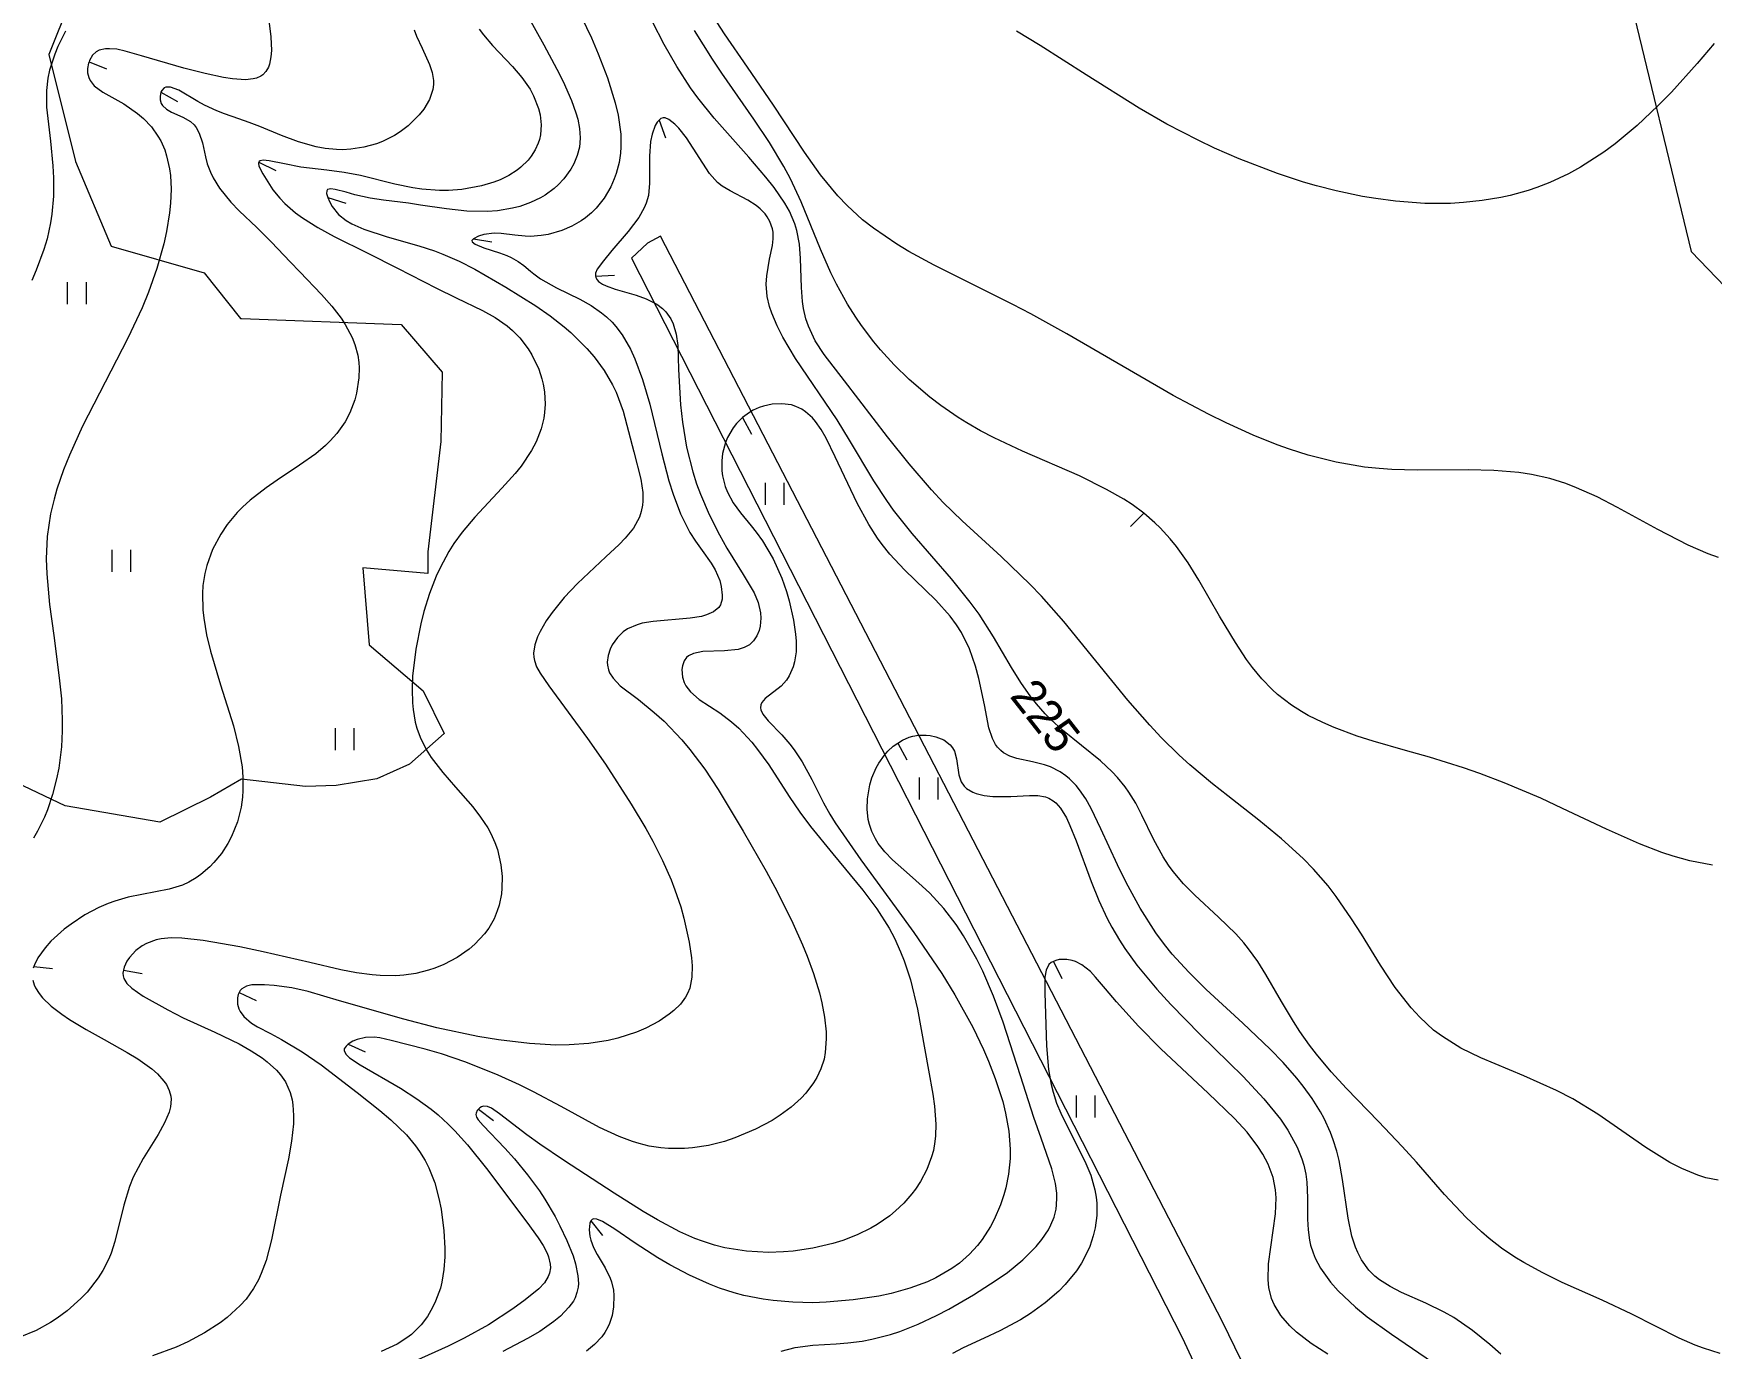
# Model space of a CAD drawing. Extents: x 1000 to 4000, y -5000 to -1000.
# Drawn here: x 1653 to 1831, y -4264.8 to -4125.3 of the extents above; entities that cross this region are included whole.
import ezdxf
from ezdxf.enums import TextEntityAlignment as Align

# ---------------------------------------------------------------- set-up
doc = ezdxf.new("R2010")
doc.units = 0
doc.header["$MEASUREMENT"] = 0
for name, color, linetype in [('СЛОЙ_24', 7, 'CONTINUOUS'), ('СЛОЙ_33', 7, 'CONTINUOUS'), ('СЛОЙ_40', 7, 'CONTINUOUS'), ('СЛОЙ_41', 7, 'CONTINUOUS'), ('СЛОЙ_50', 7, 'CONTINUOUS')]:
    doc.layers.add(name, color=color, linetype=linetype)
doc.styles.add('STYLE-CHAR_FAST_FONT', font='CHAR_FAST_FONT.shx')

msp = doc.modelspace()

# ---------------------------------------------------------------- linework, layer by layer
at = {"layer": 'СЛОЙ_24', "color": 253, "linetype": 'Continuous', "lineweight": 0}
msp.add_lwpolyline([(1809.18, -4031.17), (1811.86, -4060.12), (1814.54, -4089.08), (1822.07, -4120.21), (1828.9, -4148.46), (1850.34, -4170.76), (1865.23, -4212.72), (1869.41, -4230.13), (1868.57, -4254.56), (1867.7, -4280.1), (1868.62, -4294.36), (1871.38, -4312.86)], dxfattribs=at)
at = {"layer": 'СЛОЙ_33', "color": 253, "linetype": 'Continuous', "lineweight": 0}
for points in [[(1779.16, -4261.97), (1719.56, -4146.82), (1718.15, -4147.56), (1716.47, -4149.18), (1774.94, -4263.7), (1780.65, -4276.04)], [(1781.14, -4266.04), (1779.16, -4261.97)]]:
    msp.add_lwpolyline(points, dxfattribs=at)
at = {"layer": 'СЛОЙ_40', "color": 253, "linetype": 'Continuous', "lineweight": 0}
for points in [[(1667.63, -4098.05), (1661.28, -4111.05), (1654.66, -4127.58), (1657.49, -4138.92), (1661.28, -4147.89), (1671.14, -4150.74)], [(1671.14, -4150.74), (1674.99, -4155.55), (1675.1, -4155.55)], [(1675.1, -4155.55), (1692.02, -4156.19), (1696.38, -4161.27), (1696.25, -4168.63), (1694.85, -4180.3), (1694.85, -4182.6)], [(1687.96, -4182.02), (1688.65, -4190.18), (1694.35, -4195.07), (1696.59, -4199.57)], [(1694.85, -4182.6), (1687.96, -4182.02)], [(1696.59, -4199.57), (1692.9, -4202.84), (1689.46, -4204.38), (1685.13, -4205.1), (1681.87, -4205.19), (1675.1, -4204.44), (1671.79, -4206.34), (1666.42, -4208.99), (1656.39, -4207.27), (1648.25, -4203.41), (1644.8, -4208.94), (1642.35, -4215.27), (1642.58, -4220.9), (1640.62, -4226.8), (1639.76, -4231.84), (1637.74, -4239.76), (1635.58, -4247.54), (1633.65, -4273.24)]]:
    msp.add_lwpolyline(points, dxfattribs=at)
at = {"layer": 'СЛОЙ_41', "color": 253, "linetype": 'Continuous', "lineweight": 0}
for p, q in [((1656.64, -4154.06), (1656.64, -4151.72)), ((1658.6, -4151.72), (1658.6, -4154.06)), ((1730.68, -4175.33), (1730.68, -4172.99)), ((1732.63, -4172.99), (1732.63, -4175.33)), ((1661.38, -4182.43), (1661.38, -4180.09)), ((1663.33, -4180.09), (1663.33, -4182.43)), ((1685.06, -4201.34), (1685.06, -4199)), ((1687.01, -4199), (1687.01, -4201.34)), ((1747.01, -4206.58), (1747.01, -4204.24)), ((1748.96, -4204.24), (1748.96, -4206.58)), ((1763.69, -4240.32), (1763.69, -4237.98)), ((1765.64, -4237.98), (1765.64, -4240.32))]:
    msp.add_line(p, q, dxfattribs=at)
at = {"layer": 'СЛОЙ_50', "color": 253, "linetype": 'Continuous', "lineweight": 0}
for p, q in [((1666.55, -4131.57), (1668.29, -4132.55)), ((1699.69, -4147.11), (1701.66, -4147.45)), ((1728.24, -4166.06), (1729.19, -4167.82)), ((1770.82, -4176.23), (1769.41, -4177.64)), ((1686.39, -4232.54), (1688.22, -4233.35)), ((1712.15, -4251.25), (1713.4, -4252.81))]:
    msp.add_line(p, q, dxfattribs=at)
for points in [[(1677.59, -4120.76), (1678.22, -4125.68), (1678.27, -4127.14), (1678.22, -4127.8), (1678.07, -4128.58), (1677.94, -4128.92), (1677.69, -4129.37), (1677.35, -4129.72), (1677.14, -4129.87), (1676.67, -4130.07), (1676.32, -4130.16), (1675.51, -4130.24), (1674.14, -4130.16), (1673.17, -4130.01), (1671.25, -4129.6), (1668.96, -4129.03), (1664.47, -4127.72), (1662.75, -4127.21), (1661.88, -4127.02), (1661.07, -4126.95), (1660.68, -4126.96), (1659.99, -4127.12), (1659.68, -4127.28), (1659.3, -4127.63), (1658.97, -4128.19), (1658.92, -4128.33), (1658.87, -4128.48), (1658.76, -4129.07), (1658.76, -4129.51), (1658.88, -4130.02), (1659.03, -4130.33), (1659.47, -4130.88), (1660.38, -4131.58), (1662.6, -4132.81), (1664.07, -4133.81), (1664.71, -4134.36), (1665.54, -4135.25), (1666.23, -4136.22), (1666.52, -4136.74), (1666.94, -4137.68), (1667.15, -4138.33), (1667.46, -4139.7), (1667.55, -4140.41), (1667.62, -4141.86), (1667.56, -4143.35), (1667.47, -4144.35), (1667.15, -4146.34), (1666.86, -4147.66), (1666.12, -4150.26), (1665.22, -4152.78), (1664.54, -4154.43), (1663.03, -4157.65), (1658.23, -4166.98), (1656.83, -4170.06), (1656.21, -4171.6), (1655.5, -4173.68), (1655.2, -4174.72), (1654.83, -4176.3), (1654.48, -4178.7), (1654.38, -4181.07), (1654.43, -4182.66), (1654.72, -4185.9), (1655.17, -4189.2), (1655.76, -4193.66), (1655.98, -4195.91), (1656.08, -4198.16), (1656.08, -4199.29), (1655.99, -4200.99), (1655.71, -4203.27), (1655.48, -4204.4), (1655.05, -4206.06), (1654.5, -4207.67), (1654.18, -4208.45), (1653.44, -4209.95), (1653.02, -4210.67)], [(1710.67, -4122.57), (1712.22, -4125.81), (1712.93, -4127.48), (1713.91, -4130.04), (1714.73, -4132.68), (1715.04, -4134.01), (1715.32, -4136.02), (1715.34, -4137.36), (1715.3, -4138.03), (1715.15, -4139.02), (1714.85, -4140.19), (1714.64, -4140.76), (1714.27, -4141.6), (1713.57, -4142.79), (1712.71, -4143.87), (1712.22, -4144.35), (1711.57, -4144.9), (1711.11, -4145.22), (1710.12, -4145.79), (1709.08, -4146.25), (1707.62, -4146.66), (1706.88, -4146.78), (1705.76, -4146.86), (1705.2, -4146.84), (1704.09, -4146.73), (1702.63, -4146.56), (1701.9, -4146.53), (1700.79, -4146.67), (1700.22, -4146.84), (1699.69, -4147.11), (1699.54, -4147.31), (1699.57, -4147.44), (1699.88, -4147.7), (1700.81, -4148.07), (1702.45, -4148.6), (1703.24, -4148.89), (1703.69, -4149.09), (1704.44, -4149.52)], [(1759.97, -4185.03), (1758.74, -4183.74), (1755.68, -4180.82), (1751.54, -4177.02), (1749.54, -4175.07), (1748.29, -4173.74), (1745.91, -4170.97), (1743.62, -4168.1), (1740.6, -4164.16), (1739.06, -4162.18), (1736.9, -4159.38), (1735.97, -4157.92), (1735.24, -4156.39), (1734.97, -4155.6), (1734.72, -4154.52), (1734.61, -4153.78), (1734.5, -4152.27), (1734.41, -4149.2), (1734.29, -4147.69), (1734.02, -4146.22), (1733.81, -4145.51), (1733.23, -4144.17), (1732.73, -4143.32), (1731.59, -4141.69), (1730.72, -4140.58), (1728.91, -4138.46), (1725.23, -4134.32), (1723.5, -4132.17), (1722.72, -4131.09), (1721.27, -4128.85), (1719.93, -4126.52), (1717.46, -4121.68)], [(1705.28, -4123.18), (1707.16, -4126.56), (1708.56, -4129.12), (1709.21, -4130.43), (1710.11, -4132.45), (1710.57, -4133.75), (1710.76, -4134.41), (1710.96, -4135.41), (1711.02, -4136.42), (1711, -4136.92), (1710.94, -4137.38), (1710.7, -4138.29), (1710.34, -4139.16), (1710.04, -4139.72), (1709.3, -4140.76), (1708.7, -4141.4), (1708.26, -4141.79), (1707.32, -4142.47), (1706.81, -4142.77), (1705.74, -4143.28), (1704.62, -4143.68), (1703.84, -4143.88), (1702.25, -4144.15), (1701.16, -4144.23), (1698.98, -4144.18), (1696.83, -4143.95), (1694.09, -4143.53), (1692.8, -4143.34), (1690.17, -4143.03), (1688.74, -4142.8), (1687.11, -4142.44), (1686.19, -4142.18), (1685.03, -4141.87), (1684.56, -4141.81), (1684.23, -4141.89), (1684.14, -4142.01), (1684.12, -4142.32), (1684.26, -4142.74), (1684.41, -4143.17), (1684.7, -4143.69), (1685.39, -4144.55), (1686.21, -4145.19), (1686.8, -4145.53), (1688.07, -4146.08), (1690.55, -4146.89), (1693.91, -4147.85), (1695.56, -4148.4), (1696.44, -4148.74), (1698.17, -4149.5), (1699.86, -4150.35), (1703.15, -4152.24), (1706.31, -4154.22), (1707.84, -4155.29), (1709.31, -4156.44), (1710.02, -4157.06), (1711.72, -4158.75), (1712.5, -4159.65), (1713.56, -4161.09), (1714.46, -4162.61), (1714.84, -4163.39), (1715.58, -4165.41), (1716.71, -4169.7), (1717.45, -4172.59), (1717.67, -4174.01), (1717.68, -4174.93), (1717.64, -4175.38), (1717.51, -4176.04), (1717.3, -4176.64), (1717.12, -4177.03), (1716.67, -4177.79), (1715.81, -4178.87), (1715.16, -4179.55), (1713.76, -4180.86), (1710.73, -4183.67), (1709.33, -4185.14), (1708.04, -4186.76), (1707.43, -4187.64), (1706.77, -4188.75), (1706.5, -4189.32), (1706.2, -4190.19), (1706.07, -4191.05), (1706.09, -4191.48), (1706.16, -4191.83), (1706.4, -4192.52), (1706.77, -4193.2), (1707.7, -4194.51), (1711.8, -4200.11)], [(1831.79, -4180.92), (1830.71, -4180.53), (1828.56, -4179.6), (1825.35, -4177.96), (1821.07, -4175.6), (1818.9, -4174.49), (1816.71, -4173.51), (1815.59, -4173.08), (1813.9, -4172.55), (1811.94, -4172.11), (1810.62, -4171.91), (1807.94, -4171.68), (1805.23, -4171.61), (1799.81, -4171.64), (1797.12, -4171.57), (1795.8, -4171.48), (1794.25, -4171.32), (1791.22, -4170.8), (1788.24, -4170.05), (1786.28, -4169.43), (1784.98, -4168.97), (1782.42, -4167.94), (1779.56, -4166.65), (1777.67, -4165.72), (1773.92, -4163.72), (1762.66, -4157.21), (1758.85, -4155.09), (1756.92, -4154.08), (1748.56, -4149.92), (1745.89, -4148.46), (1744.6, -4147.68), (1742.15, -4146), (1740.99, -4145.09), (1739.35, -4143.6), (1738.36, -4142.56), (1736.52, -4140.33), (1734.82, -4137.94), (1731.54, -4132.95), (1728.77, -4128.92), (1726.33, -4125.37), (1725.15, -4123.58)], [(1656.43, -4125.11), (1655.62, -4126.72), (1655.27, -4127.55), (1654.73, -4129.22), (1654.55, -4130.08), (1654.39, -4131.37), (1654.4, -4133.15), (1654.84, -4136.77), (1655.09, -4139.36), (1655.15, -4140.66), (1655.14, -4142.59), (1654.98, -4144.49), (1654.84, -4145.43), (1654.46, -4147.13), (1654.13, -4148.25), (1653.32, -4150.44), (1652.85, -4151.53)], [(1700.32, -4124.89), (1700.76, -4125.48), (1701.73, -4126.62), (1703.84, -4128.84), (1704.84, -4130), (1705.71, -4131.26), (1706.07, -4131.94), (1706.59, -4133.28), (1706.76, -4133.98), (1706.88, -4135.03), (1706.81, -4136.08), (1706.7, -4136.58), (1706.58, -4136.96), (1706.25, -4137.68), (1705.83, -4138.36), (1705.49, -4138.78), (1704.74, -4139.53), (1704.33, -4139.85), (1703.45, -4140.41), (1702.52, -4140.86), (1701.87, -4141.1), (1700.54, -4141.49), (1698.46, -4141.87), (1697.05, -4141.98), (1696.11, -4141.99), (1694.21, -4141.85), (1693.26, -4141.71), (1691.36, -4141.32), (1687.7, -4140.41), (1686, -4140.07), (1684.15, -4139.84), (1681.39, -4139.51), (1679.66, -4139.17), (1678.03, -4138.83), (1677.38, -4138.78), (1677.07, -4138.85), (1676.97, -4138.92), (1676.94, -4139), (1676.9, -4139.08), (1676.94, -4139.41), (1677.34, -4140.24), (1678.42, -4141.91), (1679.17, -4142.82), (1679.7, -4143.37), (1680.82, -4144.35), (1681.57, -4144.9), (1683.19, -4145.92), (1684.91, -4146.87), (1688.5, -4148.64), (1691.64, -4150.23), (1695.77, -4152.34), (1697.87, -4153.37), (1700.66, -4154.71), (1702, -4155.47), (1703.26, -4156.35), (1703.84, -4156.85), (1704.61, -4157.63), (1705.52, -4158.79), (1705.91, -4159.42), (1706.63, -4160.93), (1706.97, -4161.98), (1707.1, -4162.52), (1707.23, -4163.34), (1707.29, -4164.67), (1707.23, -4165.55), (1707.15, -4166.14), (1706.88, -4167.27), (1706.34, -4168.66), (1705.87, -4169.55), (1704.75, -4171.22), (1704.11, -4172.02), (1702.72, -4173.57), (1699.83, -4176.63), (1698.49, -4178.22), (1697.62, -4179.43), (1697.1, -4180.27), (1696.16, -4182), (1695.75, -4182.9)], [(1693.41, -4124.95), (1693.66, -4125.61), (1694.27, -4126.91), (1695.05, -4128.63), (1695.32, -4129.48), (1695.46, -4130.33), (1695.46, -4130.76), (1695.39, -4131.29), (1695.04, -4132.34), (1694.45, -4133.35), (1693.95, -4133.98), (1692.78, -4135.13), (1691.92, -4135.78), (1691.32, -4136.16), (1690.06, -4136.79), (1689.41, -4137.04), (1688.07, -4137.41), (1686.7, -4137.62), (1685.79, -4137.67), (1685.17, -4137.66), (1683.95, -4137.54), (1683, -4137.36), (1681.14, -4136.83), (1679.33, -4136.15)], [(1784.42, -4194.92), (1783.34, -4193.8), (1782.34, -4192.59), (1781.71, -4191.73), (1780.53, -4189.94), (1778.85, -4187.12), (1776.66, -4183.31), (1775.51, -4181.48), (1774.28, -4179.74), (1773.62, -4178.92), (1772.56, -4177.77), (1772, -4177.23), (1770.82, -4176.23), (1769.57, -4175.31), (1768.69, -4174.74), (1766.87, -4173.69), (1763.98, -4172.27), (1757.95, -4169.64), (1754.95, -4168.24), (1753.48, -4167.47), (1752.05, -4166.64), (1751.11, -4166.05), (1749.3, -4164.81), (1748.13, -4163.92), (1745.91, -4162.02), (1744.35, -4160.49), (1742.89, -4158.88), (1742.19, -4158.04), (1740.88, -4156.31), (1740.27, -4155.42), (1739.4, -4154.05), (1738.22, -4151.93), (1737.62, -4150.71), (1736.53, -4148.22), (1734.48, -4143.2), (1733.34, -4140.74), (1732.64, -4139.44), (1731.11, -4136.91), (1729.46, -4134.44), (1727.18, -4131.19), (1726.06, -4129.56), (1725.06, -4128.06), (1723.16, -4125.02)], [(1789.14, -4141.5), (1787.75, -4141.1), (1785, -4140.2), (1780.94, -4138.65), (1778.31, -4137.49), (1776.59, -4136.67), (1773.25, -4134.94), (1770.31, -4133.25), (1764.7, -4129.73), (1759.81, -4126.61), (1757.31, -4125.1)], [(1831.32, -4126.39), (1829.52, -4128.54), (1826.8, -4131.57), (1825.37, -4133.03), (1823.15, -4135.11), (1820.83, -4137.03), (1819.63, -4137.91), (1817.15, -4139.52), (1815.87, -4140.22), (1813.9, -4141.15), (1812.52, -4141.69), (1811.58, -4142), (1809.67, -4142.53), (1808.7, -4142.74), (1806.73, -4143.07), (1804.72, -4143.28), (1803.37, -4143.36), (1800.63, -4143.36), (1797.52, -4143.13), (1795.43, -4142.85), (1794.03, -4142.62)], [(1658.92, -4128.33), (1660.77, -4129.09)], [(1679.33, -4136.15), (1677.02, -4135.2), (1675.92, -4134.77), (1674.8, -4134.39), (1673.28, -4133.87), (1672.48, -4133.55), (1671.18, -4132.93), (1670.47, -4132.54), (1668.46, -4131.36), (1667.56, -4131.03), (1667.08, -4131.04), (1666.87, -4131.12), (1666.64, -4131.38), (1666.55, -4131.57), (1666.45, -4132.02), (1666.46, -4132.36), (1666.58, -4132.76), (1666.72, -4132.99), (1667.12, -4133.36), (1667.65, -4133.67), (1668.85, -4134.21), (1669.67, -4134.68), (1670.06, -4135.04), (1670.28, -4135.32), (1670.61, -4135.92), (1670.95, -4136.95), (1671.27, -4138.42), (1671.46, -4139.15), (1671.79, -4140.06), (1672.07, -4140.64), (1672.74, -4141.73), (1673.95, -4143.22), (1674.85, -4144.14), (1676.72, -4145.93), (1678.26, -4147.47), (1680.25, -4149.57), (1681.27, -4150.63), (1683.58, -4153.01), (1684.67, -4154.25), (1685.66, -4155.54), (1686.1, -4156.21), (1686.84, -4157.6), (1687.12, -4158.33), (1687.43, -4159.47), (1687.54, -4160.25), (1687.57, -4160.79), (1687.55, -4161.87), (1687.3, -4163.5), (1687.11, -4164.21), (1686.59, -4165.57), (1686.09, -4166.52), (1685.19, -4167.78)], [(1798.23, -4243.37), (1795.7, -4240.72), (1792.31, -4237.23), (1790.68, -4235.45), (1789.13, -4233.6), (1788.4, -4232.65), (1787.36, -4231.18), (1786.69, -4230.14), (1785.44, -4228), (1783.78, -4225.14), (1782.9, -4223.75), (1781.94, -4222.42), (1781.43, -4221.78), (1780.58, -4220.84), (1778.74, -4219.05), (1776.23, -4216.72), (1775.03, -4215.51), (1773.94, -4214.22), (1773.44, -4213.54), (1772.87, -4212.66), (1771.86, -4210.79), (1770.62, -4208.23), (1769.96, -4206.98), (1769.23, -4205.79), (1768.83, -4205.22), (1768.03, -4204.25), (1767.45, -4203.64), (1766.21, -4202.48), (1762.21, -4199.22), (1760.94, -4198.08), (1760.34, -4197.48), (1759.42, -4196.43), (1758.84, -4195.69), (1757.77, -4194.16), (1756.77, -4192.57), (1754.86, -4189.32), (1753.34, -4186.93), (1752.41, -4185.64), (1750.42, -4183.17), (1746.25, -4178.37), (1744.28, -4175.89), (1743.56, -4174.87), (1742.19, -4172.77), (1739.6, -4168.46), (1738.27, -4166.33), (1733.86, -4159.81), (1732.53, -4157.54), (1731.93, -4156.36), (1731.34, -4154.99), (1731.1, -4154.29), (1730.86, -4153.23), (1730.77, -4151.93), (1730.82, -4151.05), (1731.11, -4149.27), (1731.41, -4147.82), (1731.5, -4147.11), (1731.49, -4146.4), (1731.44, -4146.06), (1731.16, -4145.28), (1730.87, -4144.79), (1730.65, -4144.48), (1730.12, -4143.92), (1729.7, -4143.58), (1728.8, -4143), (1726.92, -4142.04), (1726.08, -4141.53), (1725.59, -4141.13), (1724.75, -4140.19), (1722.29, -4136.42), (1721.48, -4135.39), (1721.06, -4134.95), (1720.42, -4134.46), (1720.03, -4134.3), (1719.84, -4134.29), (1719.58, -4134.36), (1719.39, -4134.54), (1719.2, -4134.73), (1718.99, -4135.1), (1718.67, -4136.01), (1718.49, -4136.81), (1718.36, -4138.36), (1718.39, -4141.21), (1718.26, -4142.52), (1718.02, -4143.32), (1717.8, -4143.84), (1717.23, -4144.85), (1716.12, -4146.34), (1714.38, -4148.37), (1713.48, -4149.44), (1712.83, -4150.34), (1712.66, -4150.76), (1712.63, -4150.92), (1712.65, -4151.07), (1712.67, -4151.22), (1712.81, -4151.48), (1712.96, -4151.64), (1713.38, -4151.93), (1713.78, -4152.12), (1714.73, -4152.46), (1716.95, -4153.1)], [(1719.39, -4134.54), (1720.08, -4136.42)], [(1676.94, -4139), (1678.74, -4139.86)], [(1794.03, -4142.62), (1791.23, -4142.03), (1789.14, -4141.5)], [(1684.26, -4142.74), (1686.17, -4143.34)], [(1704.44, -4149.52), (1705.04, -4149.96), (1705.74, -4150.56), (1706.09, -4150.84), (1706.83, -4151.37), (1708.52, -4152.31), (1710.97, -4153.52), (1712.18, -4154.19), (1713.3, -4154.95), (1713.82, -4155.38), (1714.43, -4155.97), (1714.81, -4156.4), (1715.49, -4157.31), (1716.35, -4158.81), (1716.83, -4159.86), (1717.64, -4162.05), (1718.41, -4164.67), (1719.68, -4169.93), (1720.44, -4172.8), (1720.88, -4174.21), (1721.67, -4176.28), (1722.66, -4178.25), (1723.24, -4179.18), (1723.96, -4180.18), (1724.91, -4181.52), (1725.33, -4182.23), (1725.83, -4183.36), (1725.99, -4183.98), (1726.1, -4184.9), (1726.07, -4185.34), (1725.9, -4185.93), (1725.72, -4186.23), (1725.17, -4186.69), (1724.44, -4187.01), (1723.89, -4187.16), (1722.7, -4187.36), (1718.78, -4187.69), (1717.61, -4187.89), (1717.06, -4188.04), (1716.05, -4188.49), (1715.59, -4188.8), (1714.97, -4189.4), (1714.43, -4190.19), (1714.22, -4190.64), (1713.99, -4191.32), (1713.89, -4192.01), (1713.91, -4192.34), (1714.02, -4192.83), (1714.14, -4193.13), (1714.51, -4193.71)], [(1712.65, -4151.07), (1714.65, -4150.98)], [(1716.95, -4153.1), (1718.01, -4153.47), (1719.14, -4154.06)], [(1719.14, -4154.06), (1719.75, -4154.52), (1720.1, -4154.86), (1720.65, -4155.62), (1720.89, -4156.12), (1721.22, -4157.23), (1721.38, -4158.43), (1721.47, -4160.97), (1721.67, -4164.74), (1721.87, -4166.56), (1722.31, -4169.23), (1722.96, -4171.82), (1723.36, -4173.09), (1723.77, -4174.19), (1724.71, -4176.37), (1725.79, -4178.51), (1726.58, -4179.92), (1728.31, -4182.73), (1729.49, -4184.68), (1729.92, -4185.7), (1730.17, -4186.78), (1730.2, -4187.34), (1730.11, -4188.21), (1730, -4188.64), (1729.75, -4189.24), (1729.42, -4189.76), (1729.21, -4189.98), (1728.97, -4190.18), (1728.42, -4190.47), (1727.78, -4190.66), (1726.33, -4190.8), (1724.05, -4190.88), (1723.06, -4191.08), (1722.52, -4191.34), (1722.3, -4191.52), (1722.05, -4191.87), (1721.87, -4192.4), (1721.82, -4192.8), (1721.88, -4193.6), (1722.06, -4194.18), (1722.24, -4194.53), (1722.72, -4195.16), (1723.65, -4195.97), (1725.84, -4197.39), (1727.09, -4198.35), (1727.85, -4199.03), (1729.23, -4200.51), (1729.85, -4201.29), (1731.02, -4202.91), (1733.19, -4206.27)], [(1768.03, -4213.51), (1766.26, -4209.68), (1765.24, -4207.53), (1764.66, -4206.51), (1764, -4205.55), (1763.63, -4205.1), (1762.93, -4204.39), (1762.55, -4204.07), (1761.93, -4203.64), (1760.91, -4203.12), (1760.3, -4202.91), (1759.02, -4202.6), (1757.35, -4202.22), (1756.59, -4201.97), (1755.93, -4201.62), (1755.64, -4201.39), (1755.29, -4201.02), (1755.09, -4200.74), (1754.75, -4200.1), (1754.39, -4198.99), (1753.91, -4196.53), (1753.33, -4193.75), (1752.98, -4192.45), (1752.31, -4190.59), (1751.46, -4188.86), (1750.94, -4188.04), (1750.28, -4187.15), (1748.76, -4185.45), (1745.43, -4182.21), (1743.86, -4180.55), (1743.06, -4179.54), (1742.56, -4178.85), (1741.64, -4177.42), (1740.4, -4175.16), (1738.09, -4170.25), (1737.13, -4168.27), (1736.59, -4167.35), (1735.99, -4166.5), (1735.66, -4166.12), (1734.94, -4165.47), (1734.54, -4165.2), (1733.89, -4164.89), (1733.43, -4164.74), (1732.42, -4164.61), (1731.38, -4164.66), (1730.46, -4164.86), (1730.01, -4165.01), (1729.36, -4165.3), (1728.97, -4165.53), (1728.24, -4166.06), (1727.61, -4166.69)], [(1727.61, -4166.69), (1727.24, -4167.15), (1726.65, -4168.19), (1726.43, -4168.73), (1726.13, -4169.88), (1726.04, -4170.67), (1726.05, -4171.73), (1726.12, -4172.25), (1726.4, -4173.38), (1726.64, -4173.98), (1727.27, -4175.11), (1728.04, -4176.17), (1729.15, -4177.55), (1729.69, -4178.24), (1730.35, -4179.15), (1731.49, -4181.07), (1732.41, -4183.1), (1732.91, -4184.52), (1733.19, -4185.5), (1733.65, -4187.55), (1733.87, -4189.05), (1733.93, -4189.8), (1733.92, -4190.91), (1733.77, -4191.99), (1733.63, -4192.51), (1733.2, -4193.48), (1732.9, -4193.93), (1732.33, -4194.55), (1730.66, -4195.87), (1730.29, -4196.31), (1730.19, -4196.53), (1730.16, -4196.85), (1730.2, -4197.07), (1730.4, -4197.52), (1730.95, -4198.24), (1732.41, -4199.74), (1733.25, -4200.7), (1733.74, -4201.33), (1734.58, -4202.58), (1735.6, -4204.45), (1736.83, -4206.92), (1737.52, -4208.15), (1738.09, -4209.06), (1740.8, -4212.98), (1744.55, -4218.1), (1746.41, -4220.67), (1749.38, -4225.04), (1750.77, -4227.28), (1752.68, -4230.74), (1753.82, -4233.11)], [(1685.19, -4167.78), (1684.51, -4168.54), (1684.02, -4169.02), (1682.96, -4169.91), (1681.26, -4171.14), (1678.88, -4172.72), (1677.7, -4173.53), (1676, -4174.84), (1675.2, -4175.57), (1674.63, -4176.16), (1673.58, -4177.43), (1672.89, -4178.45), (1672.03, -4180.07), (1671.4, -4181.76), (1671.19, -4182.62), (1670.99, -4183.9), (1670.94, -4184.75), (1670.98, -4186.48), (1671.08, -4187.35), (1671.38, -4189.1), (1671.81, -4190.86), (1672.88, -4194.41), (1674.24, -4198.78), (1674.79, -4200.96), (1675.15, -4203.12), (1675.24, -4204.2), (1675.25, -4205.62), (1675.2, -4206.33), (1675.06, -4207.39), (1674.67, -4208.96), (1674.04, -4210.49), (1673.65, -4211.24), (1672.96, -4212.3), (1672.16, -4213.28), (1671.73, -4213.73), (1670.79, -4214.54), (1670.28, -4214.89), (1669.49, -4215.35), (1668.83, -4215.65), (1667.43, -4216.09), (1663.07, -4216.95), (1661.65, -4217.35), (1660.96, -4217.6), (1659.95, -4218.03), (1658.46, -4218.81), (1657.01, -4219.79), (1656.29, -4220.35), (1654.88, -4221.62), (1654.25, -4222.31), (1653.47, -4223.38), (1653.12, -4224.1), (1653.06, -4224.28), (1652.99, -4224.46)], [(1695.75, -4182.9), (1695.03, -4184.74), (1694.44, -4186.65)], [(1694.44, -4186.65), (1694.11, -4187.95), (1693.58, -4190.63), (1693.24, -4193.5), (1693.18, -4194.93), (1693.22, -4196.34), (1693.29, -4197.03), (1693.52, -4198.38), (1693.69, -4199.03), (1694.03, -4199.97), (1694.69, -4201.28), (1695.22, -4202.11), (1696.45, -4203.71), (1697.8, -4205.26), (1699.62, -4207.36), (1700.46, -4208.45), (1701.21, -4209.6), (1701.54, -4210.2), (1701.97, -4211.13), (1702.25, -4211.9), (1702.62, -4213.51), (1702.74, -4214.75), (1702.72, -4215.99), (1702.66, -4216.6), (1702.41, -4217.8), (1702.23, -4218.38), (1701.88, -4219.22), (1701.32, -4220.21), (1700.87, -4220.82), (1699.83, -4221.94), (1699.24, -4222.45), (1697.96, -4223.34), (1696.56, -4224.07), (1695.59, -4224.47), (1694.92, -4224.69), (1693.58, -4225.02), (1692.32, -4225.21), (1691.47, -4225.27), (1689.79, -4225.25), (1688.95, -4225.19), (1687.28, -4224.96), (1685.62, -4224.64), (1682.34, -4223.86), (1677.4, -4222.72), (1674.9, -4222.21), (1671.01, -4221.54), (1668.76, -4221.28), (1667.64, -4221.26), (1666.56, -4221.36), (1666.03, -4221.47), (1665.02, -4221.84), (1664.55, -4222.1), (1663.87, -4222.61), (1663.2, -4223.34), (1662.93, -4223.74), (1662.63, -4224.37), (1662.57, -4224.68), (1662.51, -4224.99), (1662.53, -4225.29), (1662.62, -4225.58), (1662.94, -4226.11), (1663.44, -4226.59), (1664.67, -4227.43), (1667.26, -4228.89), (1668.9, -4229.72), (1672.26, -4231.27), (1674.83, -4232.51), (1676.1, -4233.22), (1677.28, -4233.98), (1677.83, -4234.4), (1678.8, -4235.29), (1679.22, -4235.77), (1679.75, -4236.54), (1680.24, -4237.64), (1680.45, -4238.42), (1680.54, -4238.96), (1680.62, -4240.1), (1680.6, -4240.98), (1680.41, -4242.81), (1680.06, -4244.7), (1679.22, -4248.55), (1678.28, -4253.29), (1677.7, -4255.48), (1677.19, -4256.86), (1676.89, -4257.51), (1676.36, -4258.45), (1675.57, -4259.56), (1674.96, -4260.24), (1673.58, -4261.51), (1672.82, -4262.09), (1671.17, -4263.16), (1669.4, -4264.09), (1668.17, -4264.65), (1665.65, -4265.6)], [(1831.76, -4246.97), (1830.46, -4246.7), (1829.6, -4246.44), (1827.89, -4245.73), (1826.62, -4245.07), (1824.09, -4243.5), (1818.97, -4239.96), (1816.32, -4238.33), (1814.6, -4237.43), (1811.12, -4235.89), (1806.59, -4233.99), (1804.47, -4232.94), (1802.49, -4231.73), (1801.57, -4231.03), (1800.1, -4229.68), (1799.19, -4228.69), (1797.5, -4226.51), (1795.93, -4224.15), (1793.9, -4220.88), (1792.87, -4219.25), (1791.24, -4216.87), (1790.37, -4215.74), (1788.83, -4213.97), (1787.73, -4212.85), (1785.43, -4210.75), (1783.02, -4208.76), (1779.73, -4206.2), (1778.1, -4204.91), (1775.71, -4202.91), (1774.56, -4201.87), (1772.66, -4200.01), (1771.45, -4198.71), (1769.11, -4196.03), (1762.34, -4187.71), (1759.97, -4185.03)], [(1714.51, -4193.71), (1715.27, -4194.51), (1717.2, -4195.98), (1718.88, -4197.35), (1719.92, -4198.29), (1721.8, -4200.26), (1722.65, -4201.28), (1724.23, -4203.38), (1725.66, -4205.53), (1728.3, -4209.94), (1730.74, -4214.17), (1731.92, -4216.33), (1733.6, -4219.68), (1734.62, -4222), (1735.1, -4223.2), (1735.77, -4225.05), (1736.4, -4227.09), (1736.66, -4228.13), (1736.96, -4229.68), (1737.12, -4231.21), (1737.13, -4231.96), (1737.02, -4233.42), (1736.89, -4234.13), (1736.57, -4235.15), (1736.14, -4236.06), (1735.79, -4236.63), (1734.96, -4237.73), (1734.48, -4238.24), (1733.41, -4239.2), (1732.23, -4240.07), (1731.39, -4240.61), (1729.64, -4241.55), (1727.43, -4242.48), (1726.32, -4242.84), (1724.63, -4243.26), (1722.93, -4243.52), (1722.09, -4243.59), (1720.41, -4243.59), (1719.58, -4243.52), (1718.35, -4243.33), (1717.27, -4243.07), (1716.56, -4242.85), (1715.15, -4242.33), (1713.08, -4241.37), (1709.02, -4239.15), (1706.06, -4237.59), (1704.57, -4236.85), (1702.32, -4235.82), (1698.89, -4234.44), (1696.31, -4233.57), (1694.56, -4233.06)], [(1831.14, -4213.56), (1828.75, -4213.08), (1826.97, -4212.58), (1825.78, -4212.19), (1823.42, -4211.29), (1819.89, -4209.74), (1815.25, -4207.52), (1812.95, -4206.45), (1809.06, -4204.81), (1806.47, -4203.83), (1804.72, -4203.22), (1801.14, -4202.1), (1798.59, -4201.37), (1795.16, -4200.39), (1793.47, -4199.85), (1791, -4198.94), (1789.8, -4198.43), (1788.27, -4197.68), (1787.54, -4197.26), (1786.48, -4196.58), (1784.99, -4195.44), (1784.42, -4194.92)], [(1711.8, -4200.11), (1713.71, -4202.85), (1716.44, -4207.06)], [(1732.34, -4265.09), (1733.82, -4264.71), (1735.69, -4264.45), (1738.19, -4264.3), (1739.42, -4264.22), (1740.95, -4264.02), (1741.96, -4263.83), (1743.94, -4263.31), (1744.93, -4262.99), (1746.88, -4262.22), (1748.82, -4261.31), (1750.13, -4260.63), (1752.76, -4259.11), (1755.17, -4257.56), (1756.34, -4256.73), (1757.98, -4255.41), (1759.4, -4253.99), (1760.01, -4253.24), (1760.69, -4252.21), (1760.97, -4251.68), (1761.3, -4250.86), (1761.51, -4250.02), (1761.57, -4249.58), (1761.6, -4248.84), (1761.58, -4248.34), (1761.44, -4247.31), (1761.05, -4245.74), (1759.92, -4242.5), (1759.16, -4240.29), (1757.75, -4235.9), (1755.9, -4230.19), (1754.88, -4227.45), (1753.74, -4224.79), (1753.11, -4223.51), (1751.7, -4221.03), (1750.91, -4219.85), (1749.6, -4218.14), (1748.13, -4216.53), (1747.32, -4215.76), (1745.96, -4214.57), (1744.16, -4212.98), (1743.35, -4212.14), (1742.64, -4211.23), (1742.34, -4210.75), (1741.97, -4209.99), (1741.71, -4209.24), (1741.59, -4208.71), (1741.47, -4207.62), (1741.49, -4206.51), (1741.75, -4205.02), (1741.98, -4204.29), (1742.43, -4203.24), (1742.71, -4202.74), (1743.32, -4201.87), (1743.67, -4201.47), (1744.24, -4200.93), (1744.73, -4200.61), (1745.22, -4200.29), (1745.94, -4199.98), (1746.32, -4199.88), (1746.91, -4199.77), (1747.74, -4199.75)], [(1744.73, -4200.61), (1745.67, -4202.37)], [(1747.74, -4199.75), (1748.16, -4199.79), (1748.77, -4199.92)], [(1748.77, -4199.92), (1749.61, -4200.25), (1750.28, -4200.77), (1750.53, -4201.09), (1750.72, -4201.45), (1750.94, -4202.26), (1751.19, -4203.97), (1751.44, -4204.72), (1751.75, -4205.17), (1752.02, -4205.41), (1752.67, -4205.81), (1753.05, -4205.96), (1753.89, -4206.17), (1754.8, -4206.28), (1756.71, -4206.28), (1758.69, -4206.15), (1759.58, -4206.16), (1760.38, -4206.31), (1760.75, -4206.45), (1761.19, -4206.72), (1761.47, -4206.95), (1761.97, -4207.51), (1762.61, -4208.54), (1762.98, -4209.33), (1763.63, -4210.98), (1765.23, -4215.29), (1766.04, -4217.28), (1766.93, -4219.19), (1767.42, -4220.13), (1768.23, -4221.49), (1768.82, -4222.39), (1770.09, -4224.14), (1772.19, -4226.69), (1773.69, -4228.34), (1776.81, -4231.5), (1781.37, -4235.97), (1783.56, -4238.34), (1785.31, -4240.5), (1786.09, -4241.65), (1787.09, -4243.45), (1787.59, -4244.7), (1787.79, -4245.35), (1788.01, -4246.33), (1788.12, -4247.16), (1788.19, -4248.84), (1788.19, -4251.1), (1788.25, -4252.21), (1788.39, -4253.3), (1788.5, -4253.83), (1788.77, -4254.67)], [(1733.19, -4206.27), (1734.32, -4207.94), (1735.44, -4209.44), (1737.82, -4212.36), (1741.02, -4216.2), (1742.49, -4218.17), (1743.8, -4220.23), (1744.37, -4221.29), (1745.02, -4222.72), (1745.4, -4223.69), (1746.05, -4225.7), (1746.81, -4228.82), (1747.99, -4235.3), (1748.44, -4237.85), (1748.61, -4239.12), (1748.75, -4241.01), (1748.71, -4242.25), (1748.65, -4242.87), (1748.49, -4243.79), (1748.31, -4244.47), (1747.8, -4245.81), (1747.13, -4247.09), (1746.59, -4247.9), (1746.21, -4248.42), (1745.36, -4249.39), (1744.48, -4250.22), (1743.86, -4250.73), (1742.54, -4251.64), (1741.85, -4252.04), (1740.4, -4252.75), (1738.88, -4253.34), (1737.84, -4253.66), (1735.72, -4254.17), (1733.63, -4254.48), (1732.58, -4254.57), (1731, -4254.62), (1728.66, -4254.49), (1726.38, -4254.12), (1725.26, -4253.84), (1724.01, -4253.44), (1723.19, -4253.13), (1721.58, -4252.42), (1719.23, -4251.17), (1717.69, -4250.26), (1714.64, -4248.32), (1709.26, -4244.84), (1706.73, -4243.13), (1705.37, -4242.15), (1702.45, -4239.91), (1701.6, -4239.31), (1701.18, -4239.13)], [(1716.44, -4207.06), (1717.99, -4209.67), (1718.72, -4211), (1719.75, -4213.04), (1720.67, -4215.11), (1721.08, -4216.16), (1721.69, -4217.95), (1722.03, -4219.16), (1722.6, -4221.7), (1722.85, -4223.37), (1722.92, -4224.21), (1722.88, -4225.44), (1722.64, -4226.6), (1722.42, -4227.14), (1722.2, -4227.54), (1721.65, -4228.28), (1720.97, -4228.95), (1720.47, -4229.36), (1719.39, -4230.09), (1717.98, -4230.84), (1717.01, -4231.26), (1715.02, -4231.91), (1714, -4232.14), (1711.93, -4232.47), (1709.84, -4232.61), (1708.44, -4232.62), (1705.65, -4232.47), (1702.34, -4232.08), (1700.16, -4231.71), (1695.83, -4230.78), (1692.32, -4229.89), (1685.48, -4227.92), (1682.16, -4226.96), (1680.42, -4226.57), (1678.54, -4226.3), (1677.54, -4226.22), (1676.2, -4226.24), (1675.61, -4226.37), (1675.13, -4226.65), (1674.95, -4226.85), (1674.85, -4227.06), (1674.75, -4227.27), (1674.68, -4227.6), (1674.68, -4228.28), (1674.81, -4228.77), (1674.95, -4229.07), (1675.34, -4229.61), (1676.15, -4230.29), (1676.79, -4230.68), (1678.16, -4231.4), (1679.35, -4232.04), (1681.52, -4233.36), (1683.53, -4234.73), (1687.35, -4237.65), (1689.76, -4239.55), (1690.93, -4240.55), (1692.58, -4242.16), (1693.55, -4243.32), (1693.99, -4243.93), (1694.58, -4244.88), (1694.97, -4245.63), (1695.59, -4247.22), (1696.04, -4248.89), (1696.26, -4250.03), (1696.54, -4252.34), (1696.65, -4254.17), (1696.65, -4255.08), (1696.57, -4256.42), (1696.35, -4257.76), (1696.19, -4258.41), (1695.69, -4259.8), (1695.37, -4260.47), (1694.81, -4261.42), (1694.15, -4262.3), (1693.78, -4262.7), (1693.11, -4263.31), (1692.62, -4263.69), (1691.59, -4264.34), (1689.91, -4265.14)], [(1808.7, -4265.42), (1807.54, -4264.37), (1805.7, -4262.88), (1803.72, -4261.53), (1802.67, -4260.94), (1800.74, -4260.01), (1798.15, -4258.85), (1796.94, -4258.23), (1795.84, -4257.52), (1795.34, -4257.13), (1794.68, -4256.49), (1793.91, -4255.42), (1793.51, -4254.63), (1793.28, -4254.07), (1792.9, -4252.88), (1792.5, -4250.97), (1791.91, -4246.89), (1791.54, -4244.86), (1791.3, -4243.88), (1790.92, -4242.68), (1790.63, -4241.9), (1789.94, -4240.41), (1789.55, -4239.69), (1788.69, -4238.3), (1787.74, -4236.98), (1787.06, -4236.12), (1785.62, -4234.48), (1784.23, -4233.06), (1781.34, -4230.32), (1777.45, -4226.74), (1775.58, -4224.9), (1773.83, -4222.97), (1773.02, -4221.96), (1772.11, -4220.72), (1770.45, -4218.12), (1768.96, -4215.38), (1768.03, -4213.51)], [(1790.36, -4265.41), (1788.59, -4264.29), (1787.02, -4263.08), (1786.31, -4262.4), (1785.37, -4261.31), (1784.65, -4260.13), (1784.38, -4259.51), (1784.09, -4258.33), (1784, -4257.51), (1784.04, -4255.82), (1784.78, -4250.53), (1784.86, -4248.81), (1784.8, -4247.97), (1784.53, -4246.66), (1784.24, -4245.81), (1784, -4245.25), (1783.43, -4244.18), (1782.93, -4243.39), (1781.77, -4241.88), (1780.45, -4240.43), (1777.63, -4237.72), (1772.62, -4233.01), (1770.25, -4230.62), (1767.92, -4228.05), (1766.76, -4226.67), (1765.71, -4225.42), (1765.15, -4224.84), (1764.25, -4224.11), (1763.58, -4223.77), (1763.22, -4223.65), (1762.64, -4223.54), (1761.85, -4223.56), (1761.47, -4223.64), (1761.23, -4223.76), (1760.99, -4223.87), (1760.76, -4224.09), (1760.45, -4224.68), (1760.32, -4225.41), (1760.33, -4227.09), (1760.5, -4232.7), (1760.71, -4235.21), (1760.99, -4236.82), (1761.19, -4237.61), (1761.57, -4238.79), (1762.01, -4239.86), (1763.09, -4242.02), (1764.57, -4244.93), (1765.19, -4246.43), (1765.63, -4247.97), (1765.77, -4248.76), (1765.83, -4249.4), (1765.83, -4250.71), (1765.66, -4252.01), (1765.46, -4252.87), (1765.09, -4253.99), (1764.86, -4254.53), (1764.2, -4255.77), (1763.68, -4256.56), (1762.48, -4258.03), (1761.8, -4258.71), (1760.35, -4259.97), (1758.79, -4261.09), (1757.72, -4261.76), (1755.56, -4262.93), (1753.88, -4263.71), (1751.65, -4264.75), (1750.51, -4265.35)], [(1761.23, -4223.76), (1762.11, -4225.56)], [(1652.94, -4225.74), (1653.08, -4226.22), (1653.23, -4226.54), (1653.61, -4227.16), (1653.99, -4227.62), (1654.91, -4228.51), (1656.03, -4229.36), (1656.85, -4229.91), (1658.61, -4230.97), (1660.52, -4232.03), (1662.97, -4233.41), (1664.09, -4234.09), (1665.57, -4235.14), (1666.19, -4235.69), (1666.86, -4236.44), (1667.13, -4236.82), (1667.42, -4237.43), (1667.59, -4238.05), (1667.62, -4238.38), (1667.55, -4239.18), (1667.4, -4239.73), (1666.92, -4240.89), (1666.25, -4242.11), (1664.67, -4244.66), (1663.6, -4246.65), (1663.2, -4247.63), (1662.59, -4249.6), (1661.66, -4253.46), (1661.26, -4254.7), (1661.02, -4255.3), (1660.39, -4256.53), (1659.89, -4257.32), (1658.72, -4258.82), (1658.06, -4259.52), (1656.6, -4260.81), (1655.55, -4261.58), (1654.82, -4262.05), (1653.31, -4262.88), (1651.56, -4263.61)], [(1653.06, -4224.28), (1655.04, -4224.49)], [(1662.57, -4224.68), (1664.54, -4225.02)], [(1674.85, -4227.06), (1676.66, -4227.91)], [(1694.56, -4233.06), (1690.98, -4232.13), (1689.77, -4231.87), (1689.16, -4231.8), (1688.25, -4231.81), (1687.35, -4232.02), (1686.89, -4232.22), (1686.39, -4232.54), (1686.19, -4232.73), (1686, -4233.02), (1685.98, -4233.21), (1686.15, -4233.6), (1686.55, -4233.98), (1687.69, -4234.71), (1691.96, -4237.21), (1693.68, -4238.32), (1695.23, -4239.44), (1695.96, -4240.04), (1697.02, -4241.01), (1697.71, -4241.71), (1699.07, -4243.21), (1701.1, -4245.7), (1705.38, -4251.42), (1706.58, -4253.07), (1707.1, -4253.89), (1707.52, -4254.7), (1707.67, -4255.1), (1707.85, -4255.88), (1707.86, -4256.26), (1707.78, -4256.82), (1707.64, -4257.17), (1707.22, -4257.84), (1706.64, -4258.48), (1705.2, -4259.66), (1703.89, -4260.61), (1701.31, -4262.28), (1698.73, -4263.71), (1697, -4264.57), (1693.47, -4266.15)], [(1753.82, -4233.11), (1754.35, -4234.32), (1755.06, -4236.17), (1755.85, -4238.62), (1756.16, -4239.86), (1756.5, -4241.76), (1756.64, -4243.68), (1756.63, -4244.65), (1756.46, -4246.31), (1756.17, -4247.78), (1755.98, -4248.5), (1755.63, -4249.57), (1754.96, -4251.11), (1754.57, -4251.85), (1753.67, -4253.24), (1753.17, -4253.89), (1752.34, -4254.79), (1751.25, -4255.75), (1750.46, -4256.32), (1748.76, -4257.3), (1747.86, -4257.72), (1745.98, -4258.42), (1744.02, -4258.96), (1742.69, -4259.24), (1739.99, -4259.65), (1737.12, -4259.9), (1735.7, -4259.95), (1733.58, -4259.91), (1731.48, -4259.73), (1730.44, -4259.59), (1728.38, -4259.17), (1727.35, -4258.9), (1725.82, -4258.41), (1724.74, -4258), (1722.61, -4257.04), (1720.55, -4255.95), (1719.25, -4255.19), (1716.84, -4253.64), (1714.7, -4252.15), (1713.39, -4251.32), (1712.78, -4251.09), (1712.45, -4251.06), (1712.31, -4251.11), (1712.15, -4251.25), (1712.04, -4251.51), (1711.99, -4252.23), (1712.06, -4252.9), (1712.16, -4253.32), (1712.45, -4254.1), (1712.83, -4254.83), (1713.67, -4256.24)], [(1701.18, -4239.13), (1700.76, -4239.11), (1700.55, -4239.17), (1700.38, -4239.27), (1700.24, -4239.42), (1700.1, -4239.57), (1699.98, -4239.83), (1699.96, -4239.98), (1700.02, -4240.28), (1700.2, -4240.57), (1700.72, -4241.15), (1703.02, -4243.55), (1704.04, -4244.69), (1705.44, -4246.38), (1706.7, -4248.09), (1707.28, -4248.97), (1708.37, -4250.81), (1708.88, -4251.79), (1709.61, -4253.34), (1710.28, -4254.99), (1710.54, -4255.84), (1710.79, -4257.09), (1710.83, -4257.9), (1710.8, -4258.29), (1710.68, -4258.86), (1710.48, -4259.42), (1710.3, -4259.77), (1709.83, -4260.44), (1708.94, -4261.37), (1708.24, -4261.95), (1706.73, -4262.99), (1705.43, -4263.76), (1702.82, -4265.11)], [(1700.24, -4239.42), (1701.82, -4240.64)], [(1802.73, -4248.46), (1799.74, -4245.06), (1798.23, -4243.37)], [(1831.96, -4265.32), (1830.18, -4264.78), (1829.31, -4264.46), (1827.61, -4263.71), (1822.61, -4261.17), (1819.44, -4259.69), (1815.21, -4257.8), (1813.14, -4256.79), (1811.14, -4255.7), (1810.17, -4255.12), (1808.77, -4254.17), (1807.47, -4253.15), (1806.64, -4252.43), (1805.03, -4250.91), (1802.73, -4248.46)], [(1788.77, -4254.67), (1789, -4255.21), (1789.56, -4256.27), (1790.63, -4257.76), (1791.45, -4258.69), (1793.28, -4260.42), (1794.53, -4261.44), (1797.08, -4263.3), (1802.21, -4266.78)], [(1713.67, -4256.24), (1714.21, -4257.34), (1714.35, -4257.75), (1714.54, -4258.61), (1714.6, -4259.2), (1714.56, -4260.4), (1714.4, -4261.29), (1714.13, -4262.14), (1713.95, -4262.54), (1713.63, -4263.11), (1713.31, -4263.56), (1712.55, -4264.37), (1711.68, -4265.08)]]:
    msp.add_lwpolyline(points, dxfattribs=at)

# ---------------------------------------------------------------- texts
at = {"layer": 'СЛОЙ_50', "color": 253, "linetype": 'Continuous', "lineweight": 0, "style": 'STYLE-CHAR_FAST_FONT'}
msp.add_text('225', height=3.6, rotation=308.1156, dxfattribs=at).set_placement((1760.41, -4197.69), align=Align.MIDDLE_CENTER)

doc.saveas('drawing.dxf')
